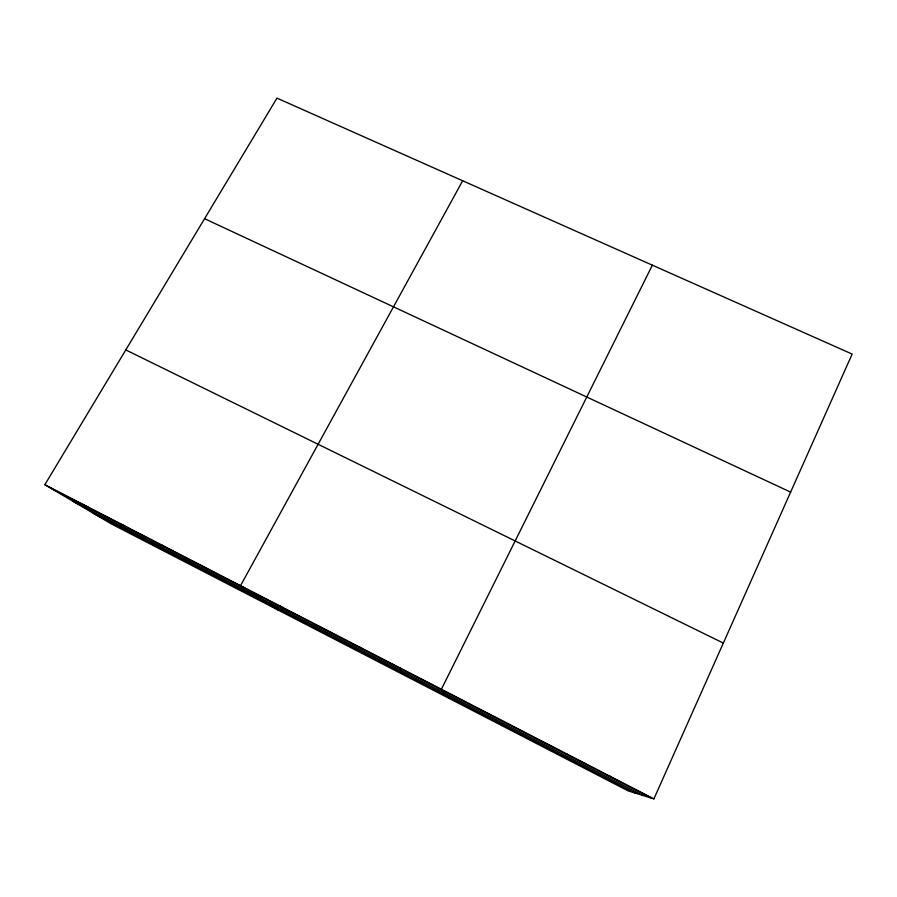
<?xml version="1.0" encoding="UTF-8"?>
<svg xmlns="http://www.w3.org/2000/svg" width="897" height="897" viewBox="0 0 897 897"><rect width="100%" height="100%" fill="white"/><g stroke="black" fill="none" stroke-linecap="round" stroke-linejoin="round"><path stroke-width="1.35" d="M653.891 798.868L852.15 354.08L276.971 98.132L44.85 484.705L111.351 523.915L628.135 790.862L653.891 798.868L44.85 484.705M652.366 265.176L441.38 689.255L449.341 698.505M462.661 180.757L240.542 585.651L278.866 610.453M566.399 754.186L567.42 754.265M608.794 776.062L610.409 776.443M204.572 218.689L790.616 492.128M125.782 349.92L723.33 643.082M50.524 488.046L651.671 798.184M72.635 501.087L643.048 795.504M93.221 513.23L635.087 793.026M83.118 504.45L88.343 507.556M121.824 524.409L126.567 527.279M160.955 544.591L165.227 547.226M200.524 565.009L204.303 567.386M279.819 605.912L282.611 607.785M319.545 626.398L321.821 628.012M359.697 647.118L361.457 648.464M400.309 668.063L401.542 669.14"/></g></svg>
